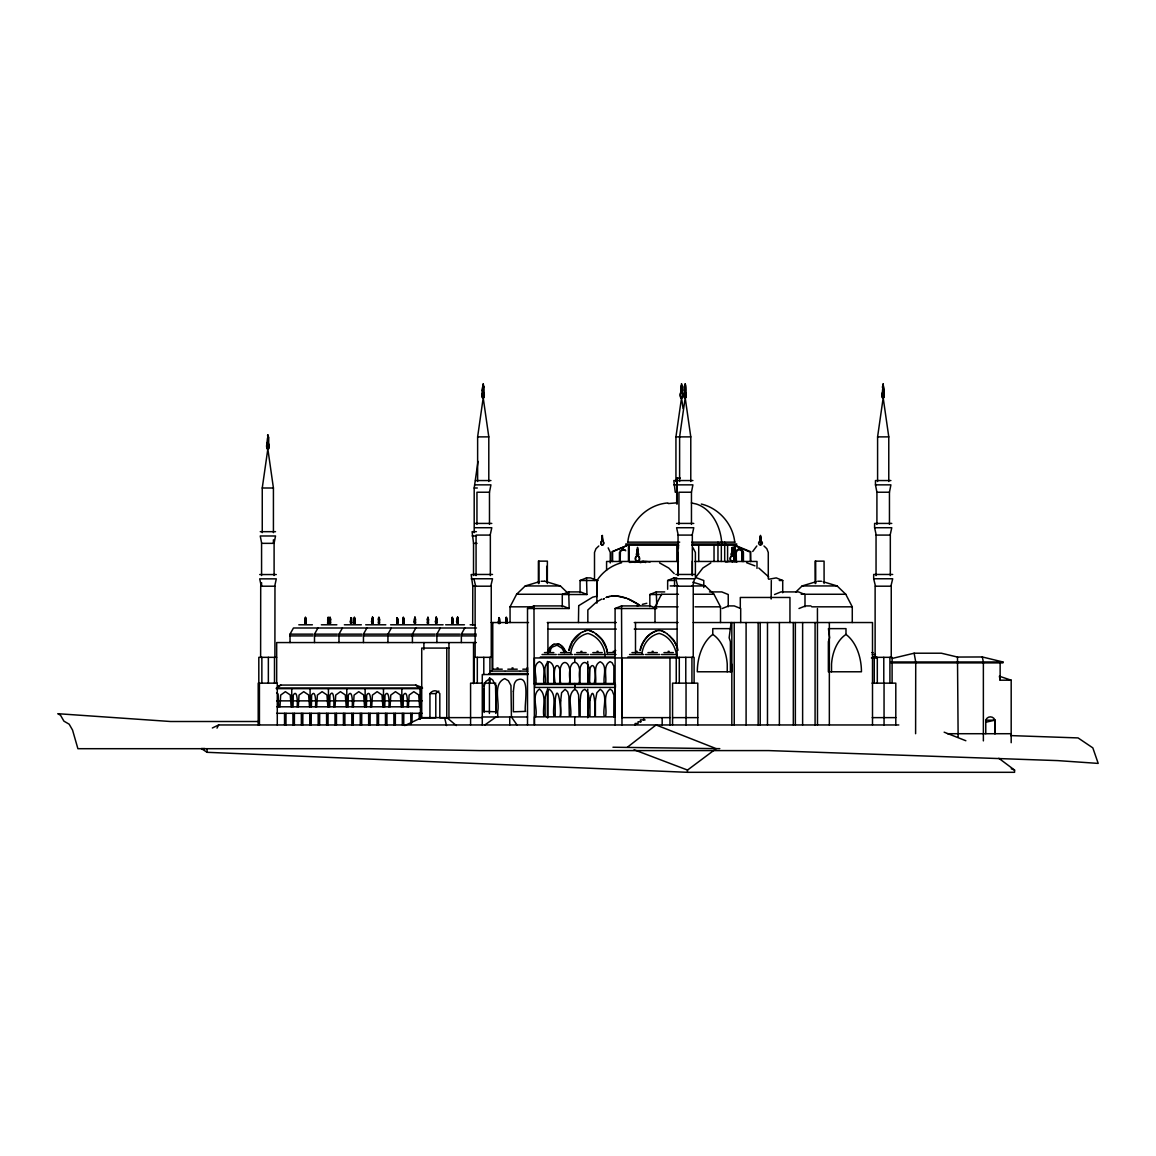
<?xml version="1.0" encoding="UTF-8"?>
<svg xmlns="http://www.w3.org/2000/svg" width="1156" height="1156" viewBox="0 0 1156 1156"><rect width="100%" height="100%" fill="white"/><g stroke="black" fill="none" stroke-linecap="round" stroke-linejoin="round"><path stroke-width="1.5" d="M260.62 657.331L260.707 586.208L274.969 586.208L274.897 657.331M482.283 724.957L482.283 674.526L528.133 674.526M489.407 713.454L489.407 678.052M492.759 669.136L492.759 622.535M495.808 713.454L495.808 685.132M534.737 684.439L534.737 687.43L615.411 687.43L615.411 684.439L534.404 684.439L534.404 657.952L678.413 657.952M535.69 716.85C538.002 708.599 530.893 695.059 539.447 689.077C547.554 695.117 541.904 708.801 543.999 716.85L534.404 716.85L534.404 724.957L533.971 605.917L562.712 605.917L569.171 608.518L568.723 591.915L580.514 591.915L586.959 594.516L586.525 577.899L590.615 577.899L597.06 580.5M535.69 683.471C537.468 677.098 531.471 665.379 539.447 661.608C546.99 665.437 542.453 677.272 543.999 683.471M545.126 683.471C546.802 677.257 541.355 665.278 549.331 661.752C557.048 665.394 552.496 677.387 554.1 683.471M547.395 717.804L547.395 689.222M547.395 683.962L547.395 661.42M555.183 683.471C550.979 659.267 563.29 660.076 559.547 683.471M560.674 683.471C555.285 655.524 574.359 655.568 569.33 683.471M570.414 683.471C565.212 655.409 584.286 655.409 579.084 683.471M574.749 689.352C566.295 695.016 572.509 708.773 570.414 716.85L579.084 716.85L578.621 694.9L576.83 690.739L574.749 689.352L574.749 683.471M574.749 661.824L574.749 657.952M575.081 687.43L575.081 684.439M580.168 683.471C575.139 655.568 594.198 655.524 588.809 683.471M587.739 717.804L587.739 689.222M587.739 683.962L587.739 661.42M589.95 683.471C586.208 660.076 598.519 659.267 594.3 683.471M594.502 580.5L594.502 552.467L595.976 548.681L598.794 545.993M595.398 683.471C597.002 677.387 592.45 665.394 600.152 661.752C608.143 665.278 602.695 677.257 604.357 683.471M605.498 683.471C607.045 677.272 602.493 665.437 610.05 661.608L612.174 662.822L613.908 666.42L613.807 683.471M613.807 716.85L613.908 695.19L612.174 690.623L610.05 689.077C601.929 695.117 607.594 708.801 605.498 716.85L615.093 716.85L615.093 684.439M621.986 657.952L621.986 717.63L669.96 717.63M676.824 561.469L676.824 545.199M678.442 548.464L678.442 545.199M998.813 758.278L1014.578 770.069L1014.578 772.309L687.517 772.309L687.517 770.069L716.2 748.64L719.798 748.64M698.715 561.469L698.715 545.199M717.963 561.469L717.963 545.199M756.992 568.391L756.992 561.469L694.727 561.469M327.683 619.876L327.856 622.954A1.488 1.127 -89.8 0 0 328.636 622.853L329.46 619.717L329.518 622.853A1.488 1.127 89.8 0 0 330.284 622.954L330.471 619.341L330.443 622.853A1.488 0.983 89.8 0 1 329.763 622.954L328.217 617.073L328.564 619.833M327.842 618.07L327.683 619.775L327.957 618.157M328.42 619.876L329.041 621.321M372.203 619.876L372.232 622.954A1.488 1.127 -89.8 0 0 372.969 622.853L372.94 619.341L372.897 622.853A1.488 0.983 89.8 0 1 372.232 622.954L371.408 621.625L372.073 619.876M397.65 619.876L397.794 622.853A1.488 0.983 89.8 0 1 397.129 622.954L396.826 619.717L397.086 622.954A1.488 1.127 -89.8 0 0 397.852 622.853L397.78 619.833M414.657 619.876L413.862 621.625L414.643 622.954A1.488 1.127 -89.8 0 0 415.409 622.853L415.394 619.341L415.351 622.853A1.488 0.983 89.8 0 1 414.686 622.954L414.527 619.876M436 619.876L435.205 621.625L435.985 622.954A1.488 1.127 -89.8 0 0 436.751 622.853L436.737 619.341L436.693 622.853A1.488 0.983 89.8 0 1 436.029 622.954L436 618.099L435.812 619.876M436.549 618.171L436.838 619.414L436.477 618.157M457.155 619.876L457.545 617.073L456.548 621.625L457.328 622.954A1.488 1.127 -89.8 0 0 458.094 622.853L457.689 617.073L457.834 618.431M457.776 618.431L458.022 619.833M457.892 619.876L458.036 622.853A1.488 0.983 89.8 0 1 457.371 622.954L457.357 619.876M498.843 620.324L498.063 622.044L498.843 623.344A1.459 1.098 -89.8 0 0 499.594 623.243L499.594 619.934L499.522 623.243A1.459 0.954 89.8 0 1 498.872 623.344L498.67 620.324M538.378 583.52L538.407 561.137L547.38 561.137L547.337 583.52M602.637 541.153L602.363 535.401L601.944 541.153A1.965 1.286 -89.8 0 0 602.016 544.967A2.124 1.402 -89.8 0 0 602.897 544.823A1.965 1.286 -89.8 0 0 602.637 541.153A1.965 1.488 89.8 0 1 602.897 544.823A2.124 1.604 89.8 0 1 601.886 544.967A1.965 1.488 89.8 0 1 601.886 541.153L601.886 540.56M672.561 717.63L697.79 717.63M676.694 503.9L676.737 478.078L680.335 478.078M692.3 574.908L692.314 561.137M731.748 555.834L731.748 554.952M731.473 554.952L732.34 547.337L732.673 551.369L733.135 550.718L732.182 548.941L732.008 551.369M732.008 551.918L731.127 554.1L731.806 555.834A2.89 2.182 -89.8 0 0 731.416 561.224A3.121 2.052 89.8 0 0 732.832 561.455A2.89 1.907 89.8 0 0 734.161 558.637A2.89 1.907 89.8 0 0 732.716 555.834L733.54 554.244L732.586 551.369M732.673 551.918L733.207 554.851M732.918 554.952L732.918 555.834A2.89 2.182 -89.8 0 1 732.904 561.455A3.121 2.355 -89.8 0 1 731.286 561.224A2.89 1.907 89.8 0 1 730.375 558.319A2.89 1.907 89.8 0 1 731.806 555.834M596.857 603.186L596.973 580.5C602.637 571.801 611.582 565.342 621.639 562.726M771.153 599.054L771.312 580.5M578.448 622.535L578.694 606.235M684.338 386.827L685.248 383.734L685.681 392.202A4.826 3.179 89.8 0 1 685.696 397.809L684.684 397.809A5.058 3.323 89.8 0 1 684.67 392.202C683.673 381.769 686.65 381.697 685.624 392.216A4.826 3.641 -89.9 0 1 685.537 397.823L684.366 397.794A5.058 3.815 -89.9 0 1 684.453 392.187L684.323 387.072M760.388 538.118L760.46 535.373L760.85 538.104M267.874 436.419L267.585 438.832L267.831 436.361L268.727 438.225L268.062 434.844L268.091 436.318M484.118 688.528L484.118 711.402L496.04 711.793L495.563 685.826L492.89 680.306A7.789 5.867 -90 0 0 490.043 678.558L485.722 681.52L484.118 686.202M883.054 385.309L882.881 387.737L882.317 387.072L883.271 385.309L884.268 390.497L883.632 392.216A4.826 3.641 89.9 0 1 883.56 397.823L882.678 397.809A4.826 3.179 89.8 0 1 882.664 392.202L882.779 387.722L882.462 392.187A5.058 3.815 89.9 0 0 882.389 397.794L883.56 397.823A5.058 3.323 89.8 0 0 883.675 392.202L883.155 383.691L883.271 385.208M760.764 538.494L760.98 541.153A1.965 1.864 89.5 0 1 761.37 544.823A2.124 2.023 89.5 0 1 759.998 544.967A1.965 1.864 89.5 0 1 759.983 541.153L760.431 536.326L760.634 538.494M759.868 542.626L760.084 541.543M731.112 622.535L729.147 637.794L730.404 641.696L730.404 671.78M286.009 713.31L285.966 724.957M294.433 713.31L294.375 724.957M302.843 713.31L302.785 724.957M311.253 713.31L311.195 724.957M319.663 713.31L319.605 724.957M328.073 713.31L328.029 724.957M336.483 713.31L336.439 724.957M344.893 713.31L344.849 724.957M353.317 713.31L353.259 724.957M361.727 713.31L361.669 724.957M370.137 713.31L370.079 724.957M378.547 713.31L378.503 724.957M386.957 713.31L386.913 724.957M395.366 713.31L395.323 724.957M403.791 713.31L403.733 724.957M412.201 713.31L411.941 722.717M262.253 532.641L262.253 488.005L267.845 448.933L273.423 488.005L273.423 532.641M477.63 481.517L477.63 436.881L483.208 397.809L488.8 436.881L488.8 481.517M474.191 532.641L474.191 488.005L478.006 461.374M675.942 481.517L675.942 436.881L681.534 397.809L683.052 408.473M877.592 481.517L877.592 436.881L883.184 397.809L888.776 436.881L888.776 481.517M570.775 653.805C571.512 644.326 578.448 635.309 587.985 633.43C598.071 636.176 604.935 646.262 605.209 656.492M641.999 653.805C642.736 644.326 649.672 635.309 659.209 633.43C669.613 635.988 675.87 646.912 676.751 656.492M627.809 542.15C629.803 521.746 647.418 504.478 667.879 502.947M274.088 543.349L275.518 535.979L260.245 535.979L261.675 543.349M489.479 524.376L489.479 492.225L490.924 484.855L475.492 484.855M691.461 524.376L691.461 492.225L692.906 484.855L677.474 484.855M889.455 524.376L889.455 492.225L890.9 484.855L875.468 484.855L875.468 480.549L890.9 480.549M274.723 586.208L276.284 578.853L259.71 578.853L261.256 586.208M490.187 535.084L491.791 527.728L474.625 527.728M692.169 535.084L693.773 527.728L676.607 527.728L678.225 535.084M890.149 535.084L891.767 527.728L874.601 527.728L874.601 523.422L891.767 523.422M760.388 538.783L760.171 540.416M490.78 586.135L492.528 578.766L473.902 578.766L475.651 586.135M692.762 586.135L694.51 578.766L675.884 578.766L677.633 586.135M890.915 586.135L892.692 578.766L873.676 578.766L873.676 574.46L892.692 574.46M568.824 650.308C570.414 642.577 575.327 635.15 582.754 632.014M569.142 650.308L572.408 641.725L580.326 633.372M640.048 650.308C641.811 639.499 654.383 625.642 665.018 632.303M640.366 650.308C642.057 641.71 648.082 633.806 656.536 630.974M752.729 551.455L756.804 545.993M305.82 618.027L306.08 619.717L305.704 618.157M354.762 618.027L355.022 619.717L354.646 618.157M403.675 618.431C403.603 616.061 404.34 622 403.589 618.431M452.675 618.027L452.935 619.717L452.56 618.157M506.603 618.099L506.834 619.717L506.559 618.157M547.467 651.897L548.175 650.452M614.905 651.897L615.454 650.452M615.079 651.897L615.628 650.452M372.391 617.073L372.853 617.925L372.55 617.073M414.845 617.073L415.307 617.925L415.004 617.073M284.564 724.957L284.506 713.31M292.974 724.957L292.916 713.31M301.384 724.957L301.34 713.31M309.794 724.957L309.75 713.31M318.203 724.957L318.16 713.31M326.628 724.957L326.57 713.31M335.038 724.957L334.98 713.31M343.448 724.957L343.39 713.31M351.858 724.957L351.8 713.31M360.267 724.957L360.224 713.31M368.677 724.957L368.634 713.31M377.087 724.957L377.044 713.31M385.512 724.957L385.454 713.31M393.921 724.957L393.864 713.31M402.331 724.957L402.274 713.31M278.683 706.807L278.076 693.961L276.616 692.964M297.034 706.807C297.656 705.42 297.67 687.907 293.263 695.088L293.032 706.807M315.386 706.807C316.007 705.42 316.022 687.907 311.6 695.088L311.383 706.807M333.723 706.807C333.997 706.75 334.561 686.91 329.951 695.088L329.735 706.807M352.074 706.807C352.696 705.42 352.725 687.907 348.303 695.088L348.086 706.807M370.426 706.807C371.047 705.42 371.076 687.907 366.654 695.088L366.438 706.807M388.777 706.807C389.399 705.42 389.428 687.907 385.006 695.088L384.789 706.807M407.129 706.807C407.75 705.42 407.779 687.907 403.357 695.088L403.126 706.807M578.838 605.6L592.652 597.175L597.031 596.178M306.022 619.833L305.805 622.954A1.488 1.127 89.8 0 1 305.04 622.853L305.459 617.073L305.357 618.157M354.979 619.833L354.762 622.954A1.488 1.127 89.8 0 1 353.996 622.853L354.401 617.073L354.3 618.157M403.921 619.833L403.719 622.954A1.488 1.127 89.8 0 1 402.953 622.853L403.357 617.073L402.982 619.876M452.877 619.833L452.661 622.954A1.488 1.127 89.8 0 1 451.895 622.853L452.314 617.073L451.924 619.876M506.863 619.833L506.646 622.954A1.488 1.127 89.8 0 1 505.88 622.853L506.227 618.171M548.016 650.452L551.687 645.77M549.057 651.276L552.163 647.129L557.64 644.961M550.039 651.276L550.646 650.091M216.996 728.135L218.643 724.957L898.804 724.957M510.056 622.535L510.056 606.828L516.602 594.256L525.258 585.947L539.317 581.714M655.004 622.535L655.004 606.828L661.55 594.256L678.471 594.256M290.026 642.563L290.026 634.153L293.451 627.997L476.474 627.997M314.504 642.563L314.504 634.153L317.929 627.997M338.983 642.563L338.983 634.153L342.407 627.997M363.461 642.563L363.461 634.153L366.886 627.997M391.364 627.997L387.939 634.153L387.939 642.563M415.842 627.997L412.417 634.153L412.417 642.563M436.881 642.563L436.881 634.153L440.306 627.997M461.36 642.563L461.36 634.153L464.784 627.997M636.898 605.657L638.892 605.426M696.028 576.902L702.848 568.044L710.824 562.914M328.868 622.477L328.564 622.853A1.488 0.983 89.8 0 1 327.899 622.954L327.899 619.876M548.695 649.108L550.473 646.753M638.358 554.967L637.505 547.352L637.852 551.383M602.868 540.56L602.146 536.297L601.626 540.56M620.107 550.776L622.983 549.302M795.964 591.886L802.12 585.947L816.136 581.714M627.39 747.224L656.073 724.957L716.2 748.64L612.955 747.224M551.513 645.77L552.828 644.932M278.061 687.054L280.836 685.075L415.755 685.075L422.272 687.459M484.841 724.957L496.054 716.98M603.475 599.083L604.342 598.562L603.244 599.314M601.669 599.083L596.539 602.016L587.84 609.963L587.84 622.535M552.655 644.932L554.042 644.253M606.264 597.421C617.752 593.259 630.222 598.779 639.73 605.296L627.737 598.663M212.343 727.991L218.643 724.957M404.716 725.592L421.694 717.63L446.924 717.63L456.345 725.592M640.583 562.553L643.097 561.469L645.64 562.553M626.436 545.849L612.593 551.658L612.593 561.469M626.191 545.849L612.088 551.658L612.088 561.469M582.422 632.014L585.312 630.974M553.883 644.253L558.334 643.82M580.066 592.753L580.066 580.5L586.525 577.899M527.512 724.957L527.512 608.518L533.971 605.917M562.278 606.77L562.278 594.516L568.723 591.915M667.648 589.257L667.648 580.5L674.092 577.899L676.824 577.899M615.093 608.518L621.538 605.917L650.293 605.917L656.738 608.518L615.093 608.518L615.093 724.957M649.845 606.77L649.845 594.516L656.29 591.915L664.714 591.915M768.942 579.199L776.254 577.899L782.713 580.5L782.713 592.753M722.225 608.518L728.685 605.917L734.233 605.917L740.693 608.518L740.693 622.535M774.534 594.516L780.979 591.915L798.536 591.915L804.995 594.516L804.995 606.77M798.984 608.518L805.429 605.917L810.992 605.917M606.235 597.421L609.443 596.409M277.584 686.274L280.836 685.075M584.979 630.974L588.375 630.15L593.794 632.303M642.331 604.386L646.811 603.273M892.374 658.385L914.136 653.212L941.345 653.212L957.486 657.056L982.325 656.969L1002.917 661.969L1002.917 662.894L891.103 662.894M629.471 562.423L643.632 561.469A66.138 49.852 -90 0 1 650.077 562.018M986.314 722.11L994.955 720.174L994.969 733.713L994.955 720.174C993.38 715.737 987.354 715.737 985.765 720.174L985.765 733.713M668.37 503.554L676.246 502.889M611.148 596.135L617.275 596.106L626.162 598.172M438.904 691.1A8.959 6.748 -90 0 0 435.798 693.614L435.798 717.789L421.723 717.818L421.723 648.082L448.947 648.082M477.63 436.881L488.8 436.881M675.942 436.881L690.782 436.881L690.782 481.517M877.592 436.881L888.776 436.881M475.492 480.549L490.924 480.549M677.214 480.549L673.818 480.549L675.263 492.225L676.318 492.225M677.474 480.549L692.906 480.549M673.818 484.855L676.448 484.855M262.253 488.005L273.423 488.005M474.191 488.005L477.312 488.005M489.479 492.225L476.951 492.225L476.951 524.376M691.461 492.225L678.933 492.225L678.933 524.376M875.468 484.855L876.913 492.225L889.455 492.225M474.625 523.422L491.791 523.422M676.607 523.422L693.773 523.422M260.245 531.673L275.518 531.673M476.416 531.673L472.096 531.673L473.541 543.349L473.512 575.5M472.096 535.979L476.416 535.979M627.578 542.15L679.699 542.15M691.794 542.15L734.97 542.15M473.512 543.349L477.052 543.349M625.772 543.956L678.63 543.956M692.184 543.956L736.777 543.956M625.772 545.199L678.63 545.199M691.837 545.199L736.777 545.199M637.187 551.383L637.39 548.854L636.681 554.967M749.059 551.658L735.216 545.849M750.634 561.469L750.475 551.658L750.475 561.469M678.442 561.469L606.582 561.469L606.582 570.125M473.902 574.46L492.528 574.46M675.884 574.46L694.51 574.46M259.71 574.546L276.284 574.546M475.969 574.546L471.157 574.546L472.79 586.208L472.688 625.324M696.692 577.899L703.787 580.5L703.787 587.508M471.157 578.853L474.09 578.853M580.066 580.5L598.187 580.5M667.648 580.5L674.54 580.5L674.54 585.76M779.26 580.5L782.713 580.5M541.109 581.251L544.664 581.251M817.711 581.251L821.439 581.251M525.258 585.947L560.371 585.947L567.784 593.071M670.205 585.947L678.413 585.947M691.664 585.947L705.319 585.947L713.96 594.256L720.52 606.828L720.52 622.535M802.12 585.947L837.117 585.947L845.744 594.256L852.275 606.828L852.275 622.535M472.645 586.208L491.257 586.193L491.257 657.331M709.495 591.915L721.792 591.915L728.237 594.516L728.237 606.77M516.602 594.256L565.024 594.256M693.586 594.256L713.96 594.256M801.209 594.256L845.744 594.256M562.278 594.516L586.959 594.516M649.845 594.516L662.085 594.516M510.056 606.828L533.147 606.828M655.004 606.828L678.095 606.828M695.045 606.828L720.52 606.828M811.743 606.828L852.275 606.828M527.512 608.518L569.171 608.518M499.334 618.908C499.349 616.856 499.782 621.61 499.392 618.908M378.561 619.876L378.72 622.954A1.488 0.983 89.8 0 0 379.385 622.853L379.5 619.341L379.24 622.954A1.488 1.127 89.8 0 1 378.474 622.853L378.677 619.876M427.518 619.876L427.677 622.954A1.488 0.983 89.8 0 0 428.341 622.853L428.457 619.341L428.197 622.954A1.488 1.127 89.8 0 1 427.431 622.853L427.633 619.876M491.17 622.535L528.523 622.535M547.279 622.535L616.336 622.535M634.268 622.535L678.095 622.535M693.268 622.535L872.505 622.535L872.505 724.957M304.837 623.012L306.34 623.012M327.423 623.012L328.911 623.012M329.316 623.012L330.818 623.012M350.413 623.012L351.901 623.012M353.794 623.012L355.297 623.012M371.755 623.012L373.244 623.012M378.272 623.012L379.775 623.012M396.638 623.012L398.141 623.012M402.75 623.012L404.239 623.012M414.209 623.012L415.698 623.012M427.229 623.012L428.717 623.012M435.552 623.012L437.04 623.012M451.707 623.012L453.195 623.012M456.895 623.012L458.383 623.012M505.678 623.012L507.181 623.012M498.409 623.402L499.869 623.402M298.797 624.789L312.395 624.789M321.368 624.789L336.858 624.789M344.358 624.789L361.337 624.789M365.701 624.789L385.815 624.789M390.598 624.789L443.095 624.789M445.652 624.789L464.437 624.789M470.131 624.789L474.914 624.789M730.332 628.633L712.775 628.633L712.775 634.442A41.775 27.455 90 0 0 697.299 671.78L731.82 671.78L731.82 664.18M548.204 629.095L616.336 629.095M634.268 629.095L677.286 629.095M588.375 630.15C595.542 632.043 603.909 638.993 606.264 647.389A24.594 18.539 -90 0 1 607.68 653.27M290.026 634.153L312.871 634.153M314.504 634.153L337.335 634.153M338.983 634.153L361.814 634.153M363.461 634.153L435.248 634.153M436.881 634.153L459.727 634.153M461.36 634.153L476.344 634.153M290.04 635.901L312.857 635.901M314.519 635.901L337.335 635.901M338.997 635.901L361.814 635.901M363.475 635.901L435.248 635.901M436.896 635.901L459.712 635.901M461.374 635.901L476.344 635.901M476.344 642.563L276.674 642.563L276.674 683.326M548.623 651.348L549.649 651.348M564.764 651.348L565.79 651.348M580.904 651.348L581.916 651.348M597.031 651.348L598.057 651.348M613.171 651.348L614.197 651.348M636.132 651.348L637.144 651.348M652.129 651.348L653.14 651.348M668.125 651.348L669.136 651.348M544.433 652.605L553.84 652.605M560.573 652.605L569.98 652.605M576.714 652.605L586.106 652.605M592.84 652.605L602.247 652.605M608.981 652.605L615.209 652.605M631.956 652.605L641.32 652.605M647.952 652.605L657.316 652.605M663.949 652.605L673.312 652.605M871.884 652.605L873.04 652.605M542.02 654.513L556.267 654.513M558.146 654.513L572.393 654.513M574.286 654.513L588.534 654.513M590.427 654.513L604.675 654.513M606.553 654.513L616.004 654.513M629.543 654.513L643.733 654.513M645.539 654.513L659.729 654.513M661.535 654.513L675.725 654.513M872.303 654.513L875.453 654.513M540.343 657.013L614.284 657.013M627.881 657.013L677.387 657.013M873.228 657.013L876.234 657.013M276.674 657.331L258.814 657.331L258.814 683.153M871.422 657.952L876.494 657.952M891.103 661.969L1002.917 661.969M497.051 667.922L498.063 667.922M512.021 667.922L513.033 667.922M526.991 667.922L527.728 667.922M492.846 669.18L502.253 669.18M507.831 669.18L517.238 669.18M522.801 669.18L527.83 669.18M490.433 671.087L504.681 671.087M505.403 671.087L519.651 671.087M520.373 671.087L527.989 671.087M488.757 673.587L528.104 673.587M1011.182 680.19L999.376 676.231L1000.142 680.19L1011.182 680.19L1011.182 742.701M482.37 683.153L470.579 683.153L470.579 724.957M495.808 683.153L484.061 683.153L484.061 712.457M872.029 683.153L895.799 683.153L895.799 724.957M534.404 683.471L615.093 683.471M276.298 688.051L422.576 688.051M276.298 688.658L420.611 688.658L420.351 719.249M429.945 717.789L429.945 693.614L435.798 693.614M276.674 700.868L422.099 700.868M276.978 706.807L420.611 706.807M276.674 713.31L422.099 713.31M482.283 716.98L527.512 716.98M448.947 717.63L482.37 717.63M872.245 717.63L895.799 717.63M429.945 693.614A8.959 6.748 -90 0 1 439.815 693.614L439.815 717.789L448.947 717.818L448.947 642.563M645.106 719.928L640.424 719.928L640.424 721.778M986.054 720.174L994.955 720.174M258.583 721.503L170.51 721.503L57.8 713.7L60.546 715.289L63.912 721.142L69.172 724.191L72.539 730.043L77.9 748.698L370.108 748.698L479.639 750.591L768.653 750.591L1057.668 760.605L1098.2 763.408L1092.825 747.874L1078.071 737.918L1010.633 735.592M641.204 721.778L638.083 721.778L638.083 723.483L635.106 723.483L635.106 724.957M947.501 733.713L1011.182 733.713M204.93 748.553L201.332 748.553L207.083 752.31L687.517 772.309M623.142 549.302L625.41 550.155M634.861 562.466A65.256 49.202 90 0 1 637.418 561.469L642.028 562.408M691.389 502.947L696.418 504.045A44.217 33.322 90 0 1 721.676 542.15M823.101 581.714L837.117 585.947M692.82 582.191L705.319 585.947M544.751 581.251L560.371 585.947M746.632 562.726L754.94 565.848M701.316 504.045C718.989 508.235 732.875 524.101 734.739 542.15M556.657 644.961L561.903 648.198L564.533 652.605M1011.24 768.798L1014.578 770.069M634.066 749.753L687.517 770.069M944.149 732.182L965.852 740.736M659.585 562.914L668.732 568.044L674.194 573.607M750.634 551.658L734.811 545.199L734.811 561.469L734.97 545.199M662.244 631.147L667.344 633.734M558.175 643.82L559.562 644.398M559.388 644.398L560.718 645.12M506.097 618.07L506.285 617.073L505.909 619.876M763.986 545.993L766.804 548.681L768.278 552.467L768.278 578.751M415.755 685.075L419.931 688.658M758.798 568.044L768.697 576.902M667.012 633.734L673.384 639.6L677.488 647.389M595.788 633.734L601.828 639.6L605.946 647.389A24.594 18.539 -90 0 1 607.362 653.27M560.559 645.12L562.827 646.955M669.208 635.439L674.67 642.014L677.17 647.389A24.594 18.539 -90 0 1 678.008 650.279M561.657 645.973L564.547 649.253M625.714 550.776L622.824 549.302L623.619 549.302L620.396 551.499L620.165 561.469M760.2 544.823L761.11 543.06L760.388 538.494M693.08 547.872L695.392 552.467L695.392 578.751M724.696 542.15L726.127 545.199M353.996 619.833L354.328 618.431M305.04 619.833L305.372 618.431M721.33 542.15L722.688 545.199M608.186 547.872L610.267 552.467L610.267 562.986M717.963 542.15L719.249 545.199M517.05 724.957L511.429 716.98L510.966 685.494L508.351 680.74L504.724 678.63C492.312 683.832 499.97 702.082 497.644 711.518L497.759 716.98M563.579 648.054L565.804 651.941L565.067 650.553M408.415 706.807L409.108 695.088L413.819 691.678L418.703 694.929L419.614 706.807M390.063 706.807L390.757 695.088L395.468 691.678L400.352 694.929L401.262 706.807M371.712 706.807L372.42 695.088L377.131 691.678L382 694.929L382.911 706.807M353.36 706.807L354.068 695.088L358.779 691.678L363.649 694.929L364.559 706.807M335.023 706.807L335.717 695.088L340.428 691.678L345.312 694.929L346.222 706.807M316.672 706.807L317.365 695.088L322.076 691.678L326.96 694.929L327.871 706.807M298.32 706.807L299.014 695.088L303.725 691.678L308.609 694.929L309.519 706.807M279.969 706.807L280.662 695.088L285.373 691.678L290.257 694.929L291.168 706.807M873.676 578.766L875.453 586.135M982.325 656.969L983.525 662.894M444.612 717.63L446.491 725.592M874.601 527.728L876.219 535.084M914.136 653.212L915.725 661.969L915.61 733.713M674.092 577.899L674.54 580.5M656.29 591.915L656.738 605.022M621.538 605.917L621.986 724.957M957.486 657.056L958.136 737.297M690.782 436.881L685.19 397.809L679.612 436.881L679.612 481.517M419.108 713.31L419.368 719.249M410.698 713.31L410.958 724.451M509.724 716.98L509.753 724.957M815.674 561.137L815.717 583.52M677.214 478.078L677.257 503.9M637.982 561.469A2.89 2.182 89.8 0 0 637.982 555.848L638.733 554.259L637.852 551.932M546.716 566.295L546.745 581.8M538.898 561.137L538.942 583.52M824.098 583.52L824.069 561.137L815.096 561.137L815.139 583.52M638.098 554.967L638.098 555.848M637.187 551.932L636.306 554.259L637.014 555.848A2.89 1.907 89.8 0 0 635.569 558.666A2.89 1.907 89.8 0 0 637.028 561.469A3.121 2.052 89.8 0 0 638.43 561.252M636.942 554.967L636.942 555.848A2.89 2.182 89.8 0 0 636.494 561.252A3.121 2.355 89.8 0 0 638.112 561.469M506.646 619.876L506.805 622.853A1.488 0.983 89.8 0 1 506.126 622.954L506.082 619.876M452.661 619.876L452.82 622.853A1.488 0.983 89.8 0 1 452.155 622.954L452.112 619.876M403.704 619.876L403.863 622.853A1.488 0.983 89.8 0 1 403.198 622.954L403.155 619.876M354.762 619.876L354.921 622.853A1.488 0.983 89.8 0 1 354.242 622.954L354.213 619.876M305.805 619.876L305.964 622.853A1.488 0.983 89.8 0 1 305.3 622.954L305.256 619.876M1000.142 662.894L1000.142 680.19M983.366 662.894L983.366 740.895M892.1 683.153L892.1 657.331L874.254 657.331L874.254 683.153M891.247 657.331L891.247 586.193L875.121 586.193L875.121 657.331M890.322 575.616L890.322 535.084L876.046 535.084L876.046 575.616M889.918 657.331L889.918 683.153M884.051 683.153L884.051 724.957M883.791 657.331L883.791 683.153M877.303 657.331L877.303 683.153M876.913 492.225L876.913 524.376M845.99 634.442L845.99 628.633L828.433 628.633L829.618 637.794L828.361 641.696L828.361 671.78L861.451 671.78A41.775 27.455 90 0 0 845.99 634.442A36.385 23.915 90 0 0 831.525 664.05L831.525 671.78M829.343 622.535L829.343 724.957M817.437 608.518L817.494 724.957M815.081 622.535L815.081 724.957M802.625 622.535L802.625 724.957M795.357 622.535L795.357 724.957M793.319 622.535L793.319 724.957M789.953 622.535L789.953 597.464L740.302 597.464L740.302 608.143M779.375 622.535L779.375 724.957M767.483 622.535L767.483 724.957M760.2 622.535L760.2 724.957M758.163 622.535L758.163 724.957M746.097 622.535L746.097 724.957M743.409 561.469L743.409 552.308A3.569 3.569 0 0 0 736.372 552.308M743.265 552.308L743.265 561.469M742.455 561.469L742.455 552.308A3.569 3.497 90 0 0 738.178 549.403M741.979 561.469L741.979 552.308A3.569 3.497 90 0 0 737.701 549.403M736.213 552.308L736.372 561.469M734.233 622.535L734.233 724.957M734.089 545.199L734.089 561.469M731.82 622.535L731.82 724.957M727.601 545.199L727.601 561.469M727.24 671.78L727.24 664.05A36.385 23.915 -90 0 0 712.775 634.442M724.696 545.199L724.696 561.469M721.33 545.199L721.33 561.469M714.032 545.199L714.032 561.469M697.79 724.957L697.79 683.153L672.561 683.153L672.561 724.957M694.106 683.153L694.106 657.331L676.246 657.331L676.246 683.153M693.239 657.331L693.239 586.193L677.113 586.193L677.113 657.331M692.328 575.616L692.328 535.084L678.052 535.084L678.052 575.616M691.924 657.331L691.924 683.153M686.043 683.153L686.043 724.957M685.783 657.331L685.783 683.153M679.295 657.331L679.295 683.153M677.821 552.467L677.821 575.24M669.96 657.952L669.96 724.957M662.171 717.63L662.171 724.957M643.675 717.63L643.675 719.928M635.497 622.535L635.497 653.082M629.182 545.199L629.182 561.469M628.459 545.199L628.459 561.469M619.457 552.308L619.457 561.469M596.973 580.5L596.973 596.597M574.749 716.85L574.749 724.957M547.93 622.535L547.93 653.082M547.93 662.07L547.93 683.63M547.93 689.019L547.93 717.76M495.808 684.872L495.808 712.457M492.109 671.101L492.109 657.331L474.263 657.331L474.263 683.153M490.346 575.616L490.346 535.084L476.07 535.084L476.07 575.616M489.927 657.331L489.927 672.821M489.927 677.994L489.927 683.153M483.8 657.331L483.8 674.54M477.312 657.331L477.312 683.153M475.13 586.193L475.13 657.331M473.526 642.563L473.526 683.673M446.765 648.082L446.765 717.818M423.891 642.563L423.891 649.643M420.177 688.658L420.177 706.807M401.826 688.658L401.826 706.807M383.474 688.658L383.474 706.807M365.137 688.658L365.137 706.807M346.786 688.658L346.786 706.807M328.434 688.658L328.434 706.807M310.083 688.658L310.083 706.807M291.731 688.658L291.731 706.807M277.281 724.957L277.281 683.153L258.207 683.153L258.207 724.957M274.492 657.331L274.492 683.153M274.102 575.5L274.102 543.349L261.574 543.349L261.574 575.5M273.423 539.78L273.423 543.349M268.351 657.331L268.351 683.153M261.863 657.331L261.863 683.153M261.574 582.638L261.574 586.208M259.435 683.153L259.435 724.957M207.083 748.915L207.083 752.31M640.554 562.466A65.256 49.13 90 0 1 643.097 561.469M637.418 561.469A65.256 49.202 90 0 1 639.962 562.466M637.924 555.848A2.89 1.907 89.8 0 1 639.355 558.348A2.89 1.907 89.8 0 1 638.329 561.252M735.765 551.499A3.569 3.497 90 0 1 736.17 550.776M736.733 550.155A3.569 3.497 90 0 1 737.412 549.692M725.708 562.018A66.138 43.466 90 0 1 736.95 562.018M513.365 691.375L513.365 711.793L525.648 711.402C523.278 709.09 531.847 672.445 516.616 680.306A8.424 6.344 -90 0 0 514.203 684.395L513.365 691.375M545.126 697.53L545.126 716.85L554.1 716.85C551.889 708.96 557.654 695.088 549.331 689.265L546.557 691.693L545.126 697.53M555.183 700.55L555.183 716.85L559.547 716.85C562.799 715.781 557.452 677.445 555.183 700.55M560.674 700.897L560.674 716.85L569.33 716.85L568.882 696.028L567.625 691.707L565.082 689.337L561.599 692.719L560.674 700.897M580.168 700.507L580.168 716.85L588.809 716.85C586.294 708.989 592.97 695.218 584.82 689.337C580.196 690.638 580.818 696.765 580.168 700.507M589.95 700.42L589.95 716.85L594.3 716.85C596.51 714.798 593.967 678.442 589.95 700.42M595.398 700.55L595.398 716.85L604.357 716.85C602.088 708.83 608.836 694.929 600.152 689.265L596.857 692.762L595.398 700.55M350.86 619.876L350.066 621.625L350.86 622.954A1.488 1.127 -89.8 0 0 351.626 622.853L351.438 617.752L351.554 622.853A1.488 0.983 89.8 0 1 350.889 622.954L350.73 619.876M350.86 618.171L350.673 619.775L350.846 618.07M372.203 618.171L371.986 619.717L372.246 618.142M372.752 618.171L373.041 619.414L372.752 618.099M397.1 618.171L396.898 619.775L397.086 618.07M397.534 618.431L397.852 619.414L397.491 618.431M414.657 618.171L414.44 619.717L414.701 618.142M415.206 618.171L415.495 619.414L415.206 618.099M498.843 618.662L498.612 620.05L499.045 617.579L498.857 618.59M680.826 391.306L680.812 392.187A5.058 3.815 89.9 0 0 680.74 397.794L681.895 397.823A4.826 3.641 89.9 0 0 681.968 392.216L682.618 390.497L681.505 383.691L682.026 392.202A5.058 3.323 89.8 0 1 682.04 397.809L681.029 397.809A4.826 3.179 89.8 0 1 681.014 392.202L681.39 385.251L680.826 391.306M330.327 617.81L329.937 617.073L330.313 617.694M379.284 617.81L379.443 619.414L378.893 617.073L379.269 617.694M428.24 617.81L427.836 617.073L428.211 617.694M483.887 386.971L483.642 392.216A4.826 3.641 -89.9 0 1 483.555 397.823L482.384 397.794A5.058 3.815 -89.9 0 1 482.471 392.187L483.049 385.107L481.879 390.439L482.688 392.202A5.058 3.323 89.8 0 0 482.702 397.809L483.714 397.809A4.826 3.179 89.8 0 0 483.699 392.202L483.179 383.691L483.93 386.985M499.421 618.301L499.421 618.243M267.282 442.416L267.267 443.297A5.058 3.815 -89.9 0 0 267.18 448.918L268.351 448.933A4.826 3.641 -89.9 0 0 268.423 443.326L268.495 438.702L268.495 443.312A4.826 3.179 89.8 0 1 268.51 448.933L267.498 448.933A5.058 3.323 89.8 0 1 267.484 443.312L267.585 438.832L267.282 442.416M732.687 548.016C732.326 550.473 731.517 546.051 732.687 548.016M329.503 619.471L329.706 617.651L329.431 619.602M378.46 619.471L378.662 617.651L378.388 619.602M427.417 619.471L427.662 618.099L427.344 619.602M267.6 435.35L267.816 436.26L267.628 435.22M327.798 617.752L327.827 617.651M350.788 617.752L350.817 617.651M397.028 617.752L397.057 617.651M435.928 617.752L436.202 617.073L435.928 617.752M602.045 535.734L602.059 535.647M330.298 618.027L330.573 619.414L330.284 618.171M428.197 618.027L428.399 619.414L428.182 618.171M760.98 538.017L759.983 538.494L760.98 538.118M506.704 617.651L506.718 617.694M436.621 617.651L436.65 617.752"/></g></svg>
